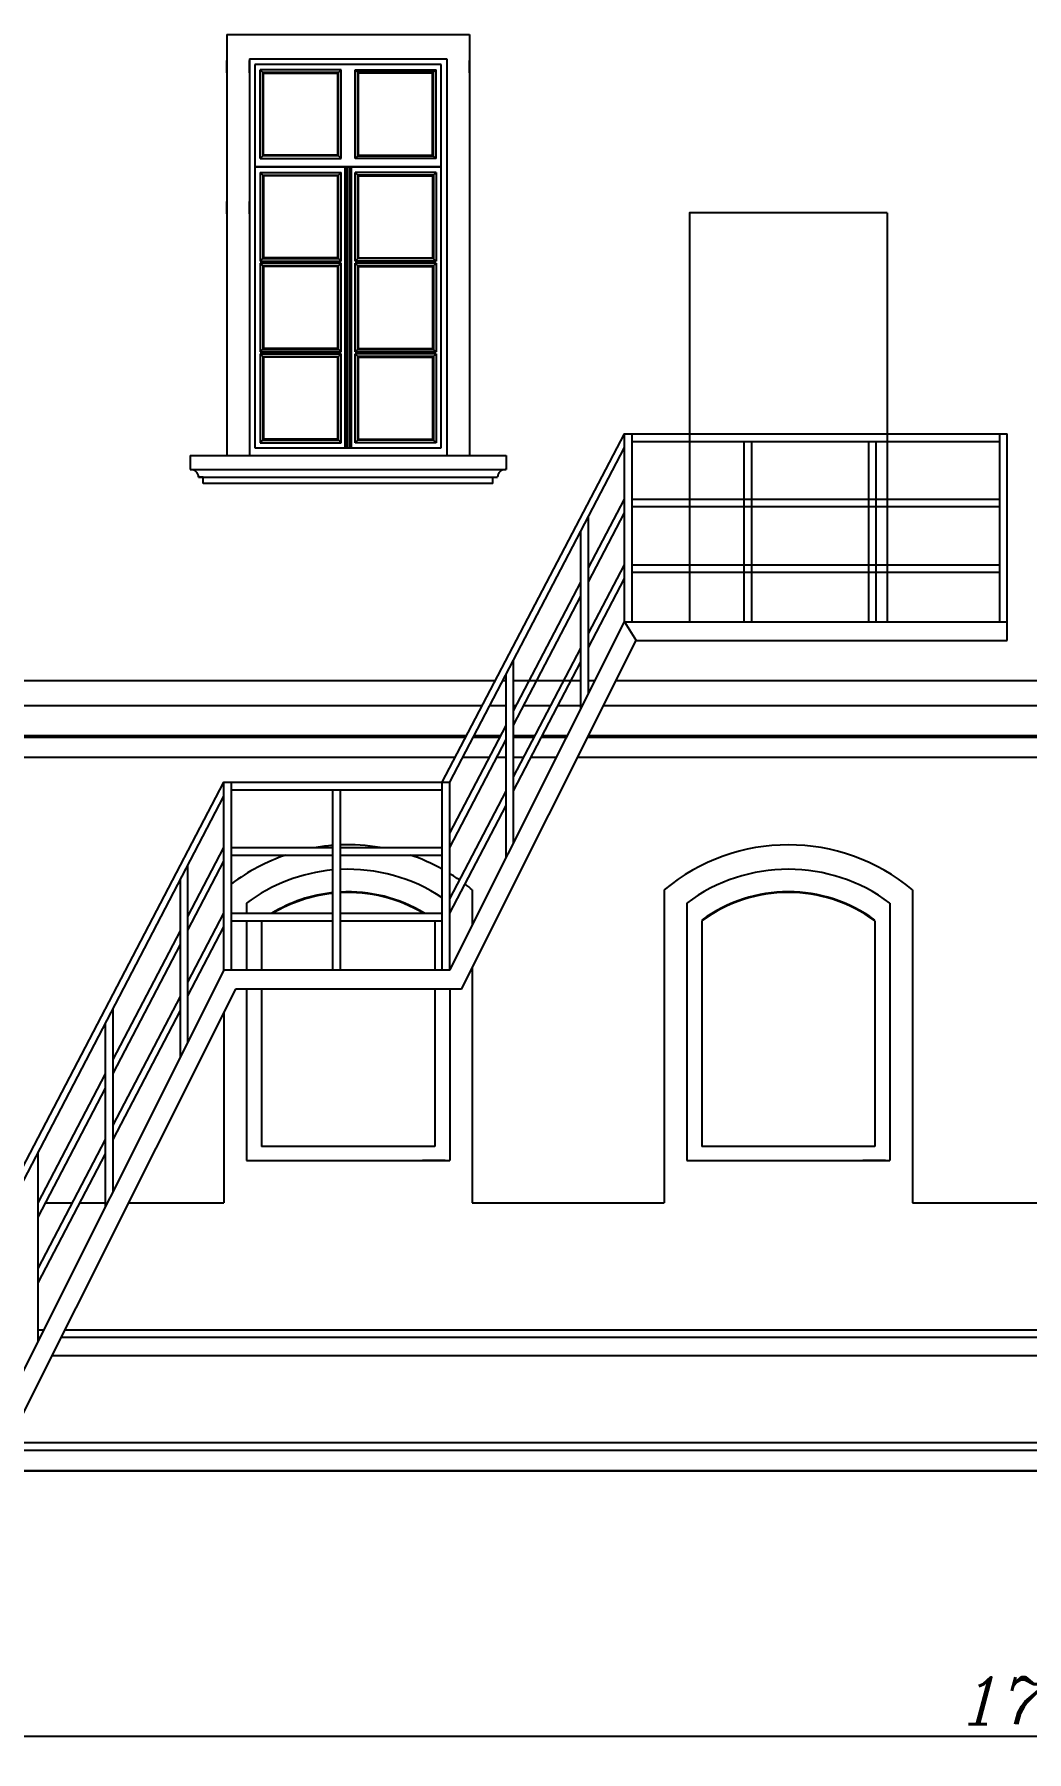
# Model space of a CAD drawing. Header units: millimetres. Extents: x 60 to 102290, y 34 to 65730.
# Drawn here: x 66183 to 71457, y 49877 to 59012 of the extents above; entities that cross this region are included whole.
import ezdxf

# ---------------------------------------------------------------- set-up
doc = ezdxf.new("R2010")
doc.units = ezdxf.units.MM
doc.layers.add('dim', color=4, linetype='Continuous')
doc.styles.add('GOST 2.304', font='romanc.shx', dxfattribs={"oblique": 15})
doc.dimstyles.new('SPDS', dxfattribs={"dimscale": 100, "dimtxt": 2.5, "dimasz": 1.5, "dimexe": 0.75, "dimexo": 0.625, "dimtad": 1, "dimdec": 0, "dimrnd": 0.001, "dimtxsty": 'GOST 2.304', "dimblk": 'ARCHTICK', "dimcen": 2.5, "dimdle": 0.75, "dimadec": 0, "dimazin": 2, "dimtfac": 0.75, "dimtdec": 0, "dimtmove": 1, "dimatfit": 3, "dimfxl": 1.25, "dimtolj": 1, "dimarcsym": 0})

# ---------------------------------------------------------------- blocks, each defined once
blk = doc.blocks.new('_ArchTick')
at = {"color": 0, "linetype": 'ByBlock', "const_width": 0.15}
blk.add_lwpolyline([(-0.5, -0.5), (0.5, 0.5)], dxfattribs=at)
blk = doc.blocks.new('*D4')
at = {"layer": 'Defpoints', "color": 0, "ltscale": 100, "transparency": 16777216}
for p in [(80600.6, 51372), (62640.6, 50856.3), (80600.6, 49960.4)]:
    blk.add_point(p, dxfattribs=at)
at = {"layer": 'dim', "color": 0, "lineweight": -2, "ltscale": 100, "transparency": 16777216}
for p, q in [((80600.6, 51309.5), (80600.6, 49885.4)), ((62640.6, 50793.8), (62640.6, 49885.4)), ((62565.6, 49960.4), (80675.6, 49960.4))]:
    blk.add_line(p, q, dxfattribs=at)
at = {"layer": 'dim', "color": 0, "lineweight": -2, "ltscale": 100, "transparency": 16777216, "xscale": 150, "yscale": 150, "zscale": 150, "rotation": 180}
blk.add_blockref('_ArchTick', (62640.6, 49960.4), dxfattribs=at)
at = {"layer": 'dim', "color": 0, "lineweight": -2, "ltscale": 100, "transparency": 16777216, "xscale": 150, "yscale": 150, "zscale": 150}
blk.add_blockref('_ArchTick', (80600.6, 49960.4), dxfattribs=at)
at = {"layer": 'dim', "color": 0, "ltscale": 100, "transparency": 16777216, "insert": (71620.6, 50147.9), "char_height": 250, "attachment_point": 5, "style": 'GOST 2.304'}
blk.add_mtext('\\A1;17960', dxfattribs=at)

msp = doc.modelspace()

# ---------------------------------------------------------------- linework, layer by layer
at = {"ltscale": 100}
for p, q in [((67205.5, 59012), (67205.5, 56772)), ((67205.5, 59012), (68495.2, 59012)), ((68495.2, 59012), (68495.2, 56772)), ((67205.5, 58807), (67205.5, 58872)), ((67325.5, 58882), (67325.5, 56772)), ((67325.5, 58882), (68375.2, 58882)), ((67325.5, 58807), (67325.5, 58872)), ((68375.2, 58882), (68375.2, 56772)), ((67205.5, 58057), (67205.5, 58122)), ((67325.5, 58057), (67325.5, 58122)), ((70715.6, 58062), (70715.6, 55887)), ((67010.3, 56772), (68690.3, 56772)), ((67010.3, 56772), (67010.3, 56697)), ((67325.5, 56772), (68375.2, 56772)), ((68690.3, 56772), (68690.3, 56697)), ((67010.3, 56697), (68690.3, 56697)), ((67080.3, 56657), (67055.3, 56657)), ((67080.3, 56622), (67080.3, 56657)), ((68620.3, 56657), (68645.3, 56657)), ((68620.3, 56622), (68620.3, 56657)), ((68620.3, 56622), (67080.3, 56622)), ((68390.7, 54033.5), (69319.9, 55887)), ((68632.8, 55573), (65770.6, 55573)), ((68690.3, 55573), (68672.2, 55573)), ((69088.4, 55573), (68730.3, 55573)), ((69162.5, 55573), (69128.4, 55573)), ((81300.6, 55573), (69274.3, 55573)), ((65770.6, 55442), (68564.3, 55442)), ((68603.9, 55442), (68690.3, 55442)), ((68730.3, 55442), (68745.6, 55442)), ((68784.8, 55442), (68928.6, 55442)), ((68967.4, 55442), (69096.8, 55442)), ((69208.7, 55442), (73630.5, 55442)), ((65770.6, 55282), (68480.6, 55282)), ((65770.6, 55282), (68480.6, 55282)), ((68475.4, 55272), (65770.6, 55272)), ((68656.7, 55272), (68515.2, 55272)), ((68520.4, 55282), (68661.9, 55282)), ((68520.4, 55282), (68661.9, 55282)), ((68730.3, 55282), (68844.9, 55282)), ((68730.3, 55282), (68844.9, 55282)), ((68839.7, 55272), (68730.3, 55272)), ((69011.6, 55272), (68878.7, 55272)), ((68883.9, 55282), (69016.6, 55282)), ((68883.9, 55282), (69016.6, 55282)), ((73630.5, 55272), (69123.4, 55272)), ((69128.5, 55282), (70180.2, 55282)), ((69128.5, 55282), (73630.5, 55282)), ((70127, 55282), (73630.5, 55282)), ((65770.6, 55167), (68420.5, 55167)), ((68460.4, 55167), (68601.8, 55167)), ((68641.3, 55167), (68690.3, 55167)), ((68730.3, 55167), (68784.7, 55167)), ((68823.9, 55167), (68958.9, 55167)), ((69070.8, 55167), (73630.5, 55167)), ((68510.7, 54461.3), (68510.7, 54272.9)), ((69530.7, 54461.7), (69530.7, 52797)), ((70850.7, 54461.3), (70850.7, 52797)), ((67310.7, 54390.5), (67310.7, 54336.9)), ((69650.7, 54390.5), (69650.7, 53022)), ((70730.7, 54390.5), (70730.7, 53022)), ((67310.7, 54296.9), (67310.7, 54033.5)), ((67390.7, 54297), (67390.7, 54033.5)), ((68310.7, 54297), (68310.7, 54033.5)), ((69730.7, 54297), (69730.7, 53097)), ((70650.7, 54297), (70650.7, 53097)), ((67190.7, 54033.5), (65968.3, 51595.2)), ((68390.7, 54033.5), (67190.7, 54033.5)), ((68510.7, 54049.7), (68510.7, 52797)), ((67252.4, 53933.5), (65968.3, 51372)), ((68452.4, 53933.5), (67252.4, 53933.5)), ((67310.7, 53933.5), (67310.7, 53022)), ((67390.7, 53933.5), (67390.7, 53097)), ((68310.7, 53933.5), (68310.7, 53097)), ((68390.7, 53933.5), (68390.7, 53022)), ((67190.7, 53810.4), (67190.7, 52797)), ((68310.7, 53097), (67390.7, 53097)), ((70650.7, 53097), (69730.7, 53097)), ((67310.7, 53022), (68390.7, 53022)), ((68366.8, 53022), (68246.8, 53022)), ((69650.7, 53022), (70730.7, 53022)), ((70706.7, 53022), (70586.7, 53022)), ((66202.5, 52797), (66203, 52797)), ((66242.6, 52797), (66385.5, 52797)), ((66425.2, 52797), (66561.1, 52797)), ((66682.7, 52797), (67190.7, 52797)), ((68510.7, 52797), (69530.7, 52797)), ((70850.7, 52797), (72005.3, 52797)), ((66203, 52122), (66232.4, 52122)), ((66344.3, 52122), (73630.5, 52122)), ((73630.5, 51982), (66274.1, 51982)), ((62655.7, 51522), (81430.6, 51522)), ((65790.7, 51481.8), (81480.6, 51481.8)), ((84453.4, 51372), (58508.9, 51372)), ((62020.7, 51372), (81480.6, 51372)), ((62070.7, 51372), (79146, 51372))]:
    msp.add_line(p, q, dxfattribs=at)
at = {"ltscale": 4}
for p, q in [((68345.9, 58851.9), (67355.5, 58851.9)), ((67355.5, 58851.9), (67355.5, 56812)), ((68345.9, 56812), (68345.9, 58851.9)), ((68375.5, 58872), (68375.5, 58807)), ((68495.5, 58807), (68495.5, 58872)), ((67383.5, 58351.6), (67383.5, 58824)), ((67813.5, 58824), (67383.5, 58824)), ((67401.5, 58805.9), (67383.5, 58823.8)), ((67397.5, 58810), (67799.5, 58810)), ((67397.5, 58365.6), (67397.5, 58810)), ((67401.5, 58806), (67795.5, 58806)), ((67401.5, 58369.6), (67401.5, 58806)), ((67795.5, 58805.9), (67813.5, 58823.8)), ((67795.5, 58369.6), (67795.5, 58806)), ((67799.5, 58365.6), (67799.5, 58810)), ((67813.5, 58351.6), (67813.5, 58824)), ((67887.5, 58351.6), (67887.5, 58824)), ((67887.5, 58824), (68317.9, 58824)), ((67905.5, 58805.9), (67887.5, 58823.8)), ((68303.9, 58810), (67901.5, 58810)), ((67901.5, 58365.6), (67901.5, 58810)), ((68299.9, 58806), (67905.5, 58806)), ((67905.5, 58369.6), (67905.5, 58806)), ((68299.9, 58805.9), (68317.9, 58823.8)), ((68299.9, 58369.6), (68299.9, 58806)), ((68303.9, 58365.6), (68303.9, 58810)), ((68317.9, 58351.6), (68317.9, 58824)), ((67401.5, 58369.5), (67383.5, 58351.6)), ((67795.5, 58369.6), (67401.5, 58369.6)), ((67795.5, 58369.5), (67813.5, 58351.6)), ((67905.5, 58369.5), (67887.5, 58351.6)), ((67905.5, 58369.6), (68299.9, 58369.6)), ((68299.9, 58369.6), (68317.9, 58351.6)), ((67355.5, 58308.6), (68345.9, 58308.6)), ((67355.5, 58306.6), (68345.9, 58306.6)), ((67383.5, 58351.6), (67813.5, 58351.6)), ((67799.5, 58365.6), (67397.5, 58365.6)), ((67833.5, 58306.6), (67833.5, 56812)), ((67838.5, 58306.6), (67838.5, 56812)), ((67844.5, 58306.6), (67844.5, 56812)), ((67856.5, 58306.6), (67856.5, 56812)), ((67862.5, 58306.6), (67862.5, 56812)), ((67867.5, 58306.6), (67867.5, 56812)), ((68317.9, 58351.6), (67887.5, 58351.6)), ((67901.5, 58365.6), (68303.9, 58365.6)), ((67383.5, 58277.6), (67383.5, 57805)), ((67383.5, 58277.6), (67813.5, 58277.6)), ((67401.5, 58259.5), (67383.5, 58277.4)), ((67397.5, 58263.6), (67397.5, 57819)), ((67397.5, 58263.6), (67799.5, 58263.6)), ((67401.5, 58259.6), (67401.5, 57823)), ((67795.5, 58259.6), (67401.5, 58259.6)), ((67795.5, 58259.5), (67813.5, 58277.4)), ((67795.5, 57823), (67795.5, 58259.6)), ((67799.5, 57819), (67799.5, 58263.6)), ((67813.5, 57805), (67813.5, 58277.6)), ((67887.5, 57805), (67887.5, 58277.6)), ((68317.9, 58277.6), (67887.5, 58277.6)), ((67905.5, 58259.5), (67887.5, 58277.4)), ((67901.5, 57819), (67901.5, 58263.6)), ((68303.9, 58263.6), (67901.5, 58263.6)), ((67905.5, 57823), (67905.5, 58259.6)), ((67905.5, 58259.6), (68299.9, 58259.6)), ((68299.9, 58259.5), (68317.9, 58277.4)), ((68299.9, 58259.6), (68299.9, 57823)), ((68303.9, 58263.6), (68303.9, 57819)), ((68317.9, 58277.6), (68317.9, 57805)), ((67401.5, 57823), (67383.5, 57805)), ((67795.5, 57823), (67401.5, 57823)), ((67795.5, 57823), (67813.5, 57805)), ((67905.5, 57823), (67887.5, 57805)), ((67905.5, 57823), (68299.9, 57823)), ((68299.9, 57822.9), (68317.9, 57805)), ((67383.5, 57805), (67813.5, 57805)), ((67383.5, 57795), (67813.5, 57795)), ((67383.5, 57795), (67383.5, 57322.5)), ((67383.5, 57795), (67813.5, 57795)), ((67401.5, 57777), (67383.5, 57794.8)), ((67397.5, 57819), (67799.5, 57819)), ((67397.5, 57781), (67397.5, 57336.5)), ((67397.5, 57781), (67799.5, 57781)), ((67401.5, 57777), (67401.5, 57340.5)), ((67795.5, 57777), (67401.5, 57777)), ((67795.5, 57776.9), (67813.5, 57794.8)), ((67795.5, 57340.5), (67795.5, 57777)), ((67799.5, 57336.5), (67799.5, 57781)), ((67813.5, 57322.5), (67813.5, 57795)), ((68317.9, 57805), (67887.5, 57805)), ((68317.9, 57795), (67887.5, 57795)), ((67887.5, 57322.5), (67887.5, 57795)), ((68317.9, 57795), (67887.5, 57795)), ((67905.5, 57776.9), (67887.5, 57794.8)), ((68303.9, 57819), (67901.5, 57819)), ((67901.5, 57336.5), (67901.5, 57781)), ((68303.9, 57781), (67901.5, 57781)), ((67905.5, 57340.5), (67905.5, 57777)), ((67905.5, 57777), (68299.9, 57777)), ((68299.9, 57776.9), (68317.9, 57794.8)), ((68299.9, 57777), (68299.9, 57340.5)), ((68303.9, 57781), (68303.9, 57336.5)), ((68317.9, 57795), (68317.9, 57322.5)), ((67401.5, 57340.4), (67383.5, 57322.5)), ((67383.5, 57322.5), (67813.5, 57322.5)), ((67383.5, 57312.5), (67813.5, 57312.5)), ((67383.5, 57312.5), (67383.5, 56839.9)), ((67383.5, 57312.5), (67813.5, 57312.5)), ((67401.5, 57294.5), (67383.5, 57312.4)), ((67397.5, 57336.5), (67799.5, 57336.5)), ((67397.5, 57298.5), (67397.5, 56853.9)), ((67397.5, 57298.5), (67799.5, 57298.5)), ((67795.5, 57340.5), (67401.5, 57340.5)), ((67401.5, 57294.5), (67401.5, 56857.9)), ((67795.5, 57294.5), (67401.5, 57294.5)), ((67795.5, 57340.4), (67813.5, 57322.5)), ((67795.5, 57294.5), (67813.5, 57312.4)), ((67795.5, 56857.9), (67795.5, 57294.5)), ((67799.5, 56853.9), (67799.5, 57298.5)), ((67813.5, 56839.9), (67813.5, 57312.5)), ((67905.5, 57340.4), (67887.5, 57322.5)), ((68317.9, 57322.5), (67887.5, 57322.5)), ((68317.9, 57312.5), (67887.5, 57312.5)), ((67887.5, 56839.9), (67887.5, 57312.5)), ((68317.9, 57312.5), (67887.5, 57312.5)), ((67905.5, 57294.5), (67887.5, 57312.4)), ((68303.9, 57336.5), (67901.5, 57336.5)), ((67901.5, 56853.9), (67901.5, 57298.5)), ((68303.9, 57298.5), (67901.5, 57298.5)), ((67905.5, 57340.5), (68299.9, 57340.5)), ((67905.5, 56857.9), (67905.5, 57294.5)), ((67905.5, 57294.5), (68299.9, 57294.5)), ((68299.9, 57340.4), (68317.9, 57322.5)), ((68299.9, 57294.5), (68317.9, 57312.4)), ((68299.9, 57294.5), (68299.9, 56857.9)), ((68303.9, 57298.5), (68303.9, 56853.9)), ((68317.9, 57312.5), (68317.9, 56839.9)), ((67401.5, 56857.9), (67383.5, 56840)), ((67383.5, 56840), (67813.5, 56840)), ((67383.5, 56839.9), (67813.5, 56839.9)), ((67397.5, 56854), (67799.5, 56854)), ((67397.5, 56853.9), (67799.5, 56853.9)), ((67401.5, 56858), (67795.5, 56858)), ((67795.5, 56857.9), (67401.5, 56857.9)), ((67795.5, 56857.9), (67813.5, 56840)), ((67905.5, 56857.9), (67887.5, 56840)), ((68317.9, 56840), (67887.5, 56840)), ((68317.9, 56839.9), (67887.5, 56839.9)), ((68303.9, 56854), (67901.5, 56854)), ((68303.9, 56853.9), (67901.5, 56853.9)), ((67905.5, 56857.9), (68299.9, 56857.9)), ((68299.9, 56857.9), (68317.9, 56840)), ((67355.5, 56812), (68345.9, 56812)), ((67055.3, 56657), (68620.3, 56657)), ((66203, 52081.8), (66212.3, 52081.8)), ((66324.1, 52081.8), (73630.5, 52081.8))]:
    msp.add_line(p, q, dxfattribs=at)
at = {"ltscale": 100}
for points in [[(70715.6, 58062), (69665.7, 58062), (69665.7, 55892)], [(68350.7, 55033.5), (69319.9, 56887)], [(69319.9, 55887), (69319.9, 56887)], [(69319.9, 55887), (69319.9, 56887), (69359.9, 56887)], [(69339.9, 56887), (71314.7, 56887)], [(69359.9, 55887), (69359.9, 56887)], [(69359.9, 56847), (71314.7, 56847)], [(69956.3, 55887), (69956.3, 56847)], [(69956.3, 55887), (69956.3, 56847)], [(69996.3, 55887), (69996.3, 56847)], [(70618, 55887), (70618, 56847)], [(70618, 55887), (70618, 56847)], [(70658, 55887), (70658, 56847)], [(71314.7, 55887), (71314.7, 56887)], [(71314.7, 55887), (71314.7, 56887), (71354.7, 56887)], [(71354.7, 55787), (71354.7, 56887)], [(68390.7, 55033.5), (69319.9, 56814.1)], [(69128.4, 56174.1), (69319.9, 56540.3)], [(69128.4, 56100.5), (69319.9, 56467.5)], [(69359.9, 56540.3), (71314.7, 56540.3)], [(69359.9, 56500.3), (71314.7, 56500.3)], [(69088.4, 55425.2), (69088.4, 56370.5), (69088.4, 56370.5)], [(69128.4, 55505), (69128.4, 56447.1)], [(69128.4, 55824.2), (69319.9, 56190.4)], [(69359.9, 56190.4), (71314.7, 56190.4)], [(68730.3, 55412.8), (69088.4, 56097.6)], [(69128.4, 55750.5), (69319.9, 56117.5)], [(69359.9, 56150.4), (71314.7, 56150.4)], [(68730.3, 55337.6), (69088.4, 56023.8)], [(69319.9, 55887), (71354.7, 55887)], [(69319.9, 55887), (69381.6, 55787)], [(68452.4, 53933.5), (69381.6, 55787), (71354.7, 55787)], [(68730.3, 55062.8), (69088.4, 55747.7)], [(68729.6, 55682.9), (68730.3, 55682.9)], [(68730.3, 54710.9), (68730.3, 55682.9)], [(68730.3, 54987.7), (69088.4, 55673.9)], [(68690.3, 54631.1), (68690.3, 55607.6)], [(68390.7, 54763.3), (68690.3, 55336.3)], [(68390.7, 54686.8), (68690.3, 55261)], [(65928.3, 51372), (65928.3, 52619.3), (67190.7, 55033.5)], [(67190.7, 55033.5), (68350.7, 55033.5)], [(67190.7, 54033.5), (67190.7, 55033.5), (67230.7, 55033.5)], [(67230.7, 54033.5), (67230.7, 55033.5)], [(67230.7, 54993.5), (68350.7, 54993.5)], [(67769.2, 54033.5), (67769.2, 54993.5)], [(67809.2, 54033.5), (67809.2, 54993.5)], [(68350.7, 54033.5), (68350.7, 55033.5)], [(68350.7, 54033.5), (68350.7, 55033.5), (68390.7, 55033.5)], [(68390.7, 54033.5), (68390.7, 55033.5)], [(65968.3, 51372), (65968.3, 52618.1), (67190.7, 54960.6)], [(68390.7, 54413.4), (68690.3, 54986.3)], [(68390.7, 54336.9), (68690.3, 54911)], [(66999.2, 54320.6), (67190.7, 54686.8)], [(67230.7, 54686.8), (67769.2, 54686.8)], [(67230.7, 54646.8), (67769.2, 54646.8)], [(67809.2, 54686.8), (68350.7, 54686.8)], [(67809.2, 54646.8), (68350.7, 54646.8)], [(66999.2, 54247), (67190.7, 54614)], [(66999.2, 53651.5), (66999.2, 54593.6)], [(66959.2, 53571.7), (66959.2, 54517), (66959.2, 54517)], [(66999.2, 53970.7), (67190.7, 54336.9)], [(66999.2, 53897), (67190.7, 54264)], [(67230.7, 54336.9), (67769.2, 54336.9)], [(67230.7, 54296.9), (67769.2, 54296.9)], [(67809.2, 54336.9), (68350.7, 54336.9)], [(67809.2, 54296.9), (68350.7, 54296.9)], [(66601.1, 53559.3), (66959.2, 54244.1)], [(66601.1, 53484.1), (66959.2, 54170.3)], [(66601.1, 53209.3), (66959.2, 53894.2)], [(66601.1, 52857.4), (66601.1, 53829.4)], [(66601.1, 53134.2), (66959.2, 53820.4)], [(66561.1, 52777.6), (66561.1, 53754.1)], [(66202.5, 52797), (66561.1, 53482.8)], [(66203, 52721.2), (66561.1, 53407.5)], [(66203, 52448), (66561.1, 53132.8)], [(66203, 52063.3), (66203, 53067.9)], [(66203, 52371.3), (66561.1, 53057.5)]]:
    msp.add_lwpolyline(points, dxfattribs=at)
for centre, radius, start, end in [((67015.3, 56657), 40, 0, 90), ((68685.3, 56657), 40, 90, 180), ((67850.7, 53670.9), 1030, 108.64714, 127.00906), ((67850.7, 53670.9), 1030, 94.53958, 99.48088), ((67850.7, 53670.9), 1030, 80.51912, 92.31038), ((67850.7, 53670.9), 1030, 60.95892, 71.35286), ((70190.7, 53670.9), 1030, 50.15027, 129.84973), ((67850.7, 53670.9), 900, 95.19698, 126.86987), ((67850.7, 53670.9), 900, 56.25104, 92.64432), ((67850.7, 53670.9), 1030, 54.89264, 58.38079), ((70190.7, 53670.9), 900, 53.13013, 126.86987), ((67850.7, 53670.9), 780, 95.99926, 121.37039), ((67850.7, 53667.1), 780, 95.99926, 120.82348), ((67850.7, 53670.9), 780, 58.62961, 93.0515), ((67850.7, 53667.1), 780, 59.17652, 93.0515), ((67850.7, 53670.9), 1030, 50.15027, 52.90712), ((70190.7, 53670.9), 780, 53.86119, 126.13881), ((70190.7, 53667.1), 780, 53.86119, 126.13881)]:
    msp.add_arc(centre, radius, start, end, dxfattribs=at)
msp.add_open_spline([(69665.7, 58062), (69665.7, 58062), (69665.7, 55892), (69665.7, 55892)], degree=3)

# ---------------------------------------------------------------- dimensions: what is measured, and where the dimension line sits
at = {"layer": 'dim', "ltscale": 100}
dim = msp.add_linear_dim(base=(80600.6, 49960.4), p1=(62640.6, 50856.3), p2=(80600.6, 51372), dimstyle='SPDS', dxfattribs=at)
dim.commit()
dim.dimension.update_dxf_attribs({"geometry": '*D4', "text_midpoint": (71620.6, 50147.9)})

doc.saveas('drawing.dxf')
